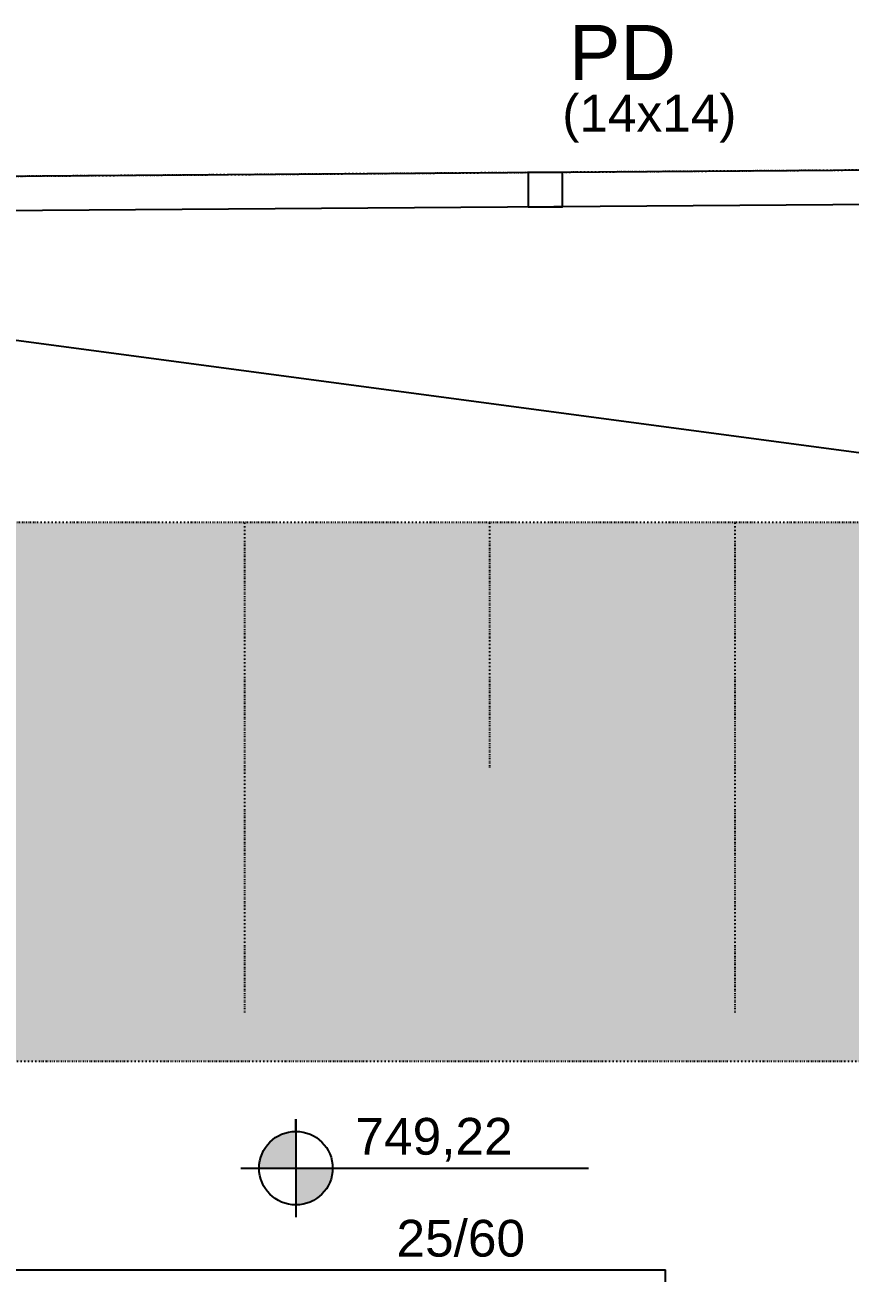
# Model space of a CAD drawing. Header units: millimetres. Extents: x 2609 to 8562, y 1432 to 7136.
# Drawn here: x 4700 to 5036, y 6259 to 6768 of the extents above; entities that cross this region are included whole.
import ezdxf

# ---------------------------------------------------------------- set-up
doc = ezdxf.new("R2010")
doc.units = ezdxf.units.MM
doc.linetypes.add('ESTILO_TQS_0003', pattern=[1.5, 0.5, -0.4, 0.1, -0.5])
for name, color, linetype in [('1', 4, 'Continuous'), ('11', 22, 'Continuous'), ('12', 3, 'Continuous'), ('19', 5, 'Continuous'), ('204', 7, 'ESTILO_TQS_0003'), ('24', 5, 'ESTILO_TQS_0003'), ('26', 1, 'Continuous'), ('27', 10, 'Continuous'), ('4', 1, 'Continuous'), ('9', 3, 'Continuous')]:
    doc.layers.add(name, color=color, linetype=linetype)
doc.styles.get("Standard").update_dxf_attribs({"font": 'arial.ttf'})

msp = doc.modelspace()

# ---------------------------------------------------------------- linework, layer by layer
for p, q in [((4810.34, 6316.84), (4810.34, 6321.84)), ((4810.34, 6321.84), (4810.34, 6281.84)), ((4787.84, 6301.84), (4929.75, 6301.84))]:
    msp.add_line(p, q)
msp.add_circle((4810.34, 6301.84), 15)
at = {"layer": '1'}
for p, q in [((8556.74, 6734.88), (3772.64, 6699.77)), ((8556.84, 6720.88), (3772.64, 6685.77)), ((4196.63, 6260.4), (4961.18, 6260.4)), ((4961.18, 6094.31), (4961.18, 6260.4))]:
    msp.add_line(p, q, dxfattribs=at)
at = {"layer": '19'}
msp.add_line((4319.12, 6689.78), (7549.18, 6260.4), dxfattribs=at)
at = {"layer": '204'}
for p, q in [((5167.18, 6565.31), (4302.75, 6565.31)), ((4789.37, 6565.31), (4789.37, 6365.31)), ((4889.37, 6565.31), (4889.37, 6465.31)), ((4989.37, 6565.31), (4989.37, 6365.31)), ((5166.53, 6345.31), (4317.75, 6345.31))]:
    msp.add_line(p, q, dxfattribs=at)
at = {"layer": '24'}
msp.add_line((8556.74, 6734.88), (3756.53, 6699.65), dxfattribs=at)
at = {"layer": '27'}
for points in [[(4317.75, 6345.36), (4317.75, 6565.31), (5167.18, 6565.31)], [(4317.75, 6345.36), (5167.18, 6565.31), (5167.18, 6345.36)], [(4810.34, 6301.84), (4804.33, 6315.58), (4803.44, 6315.15)], [(4810.34, 6301.84), (4804.83, 6315.79), (4804.33, 6315.58)], [(4810.34, 6301.84), (4805.92, 6316.17), (4804.83, 6315.79)], [(4810.34, 6301.84), (4807.3, 6316.52), (4805.92, 6316.17)], [(4810.34, 6301.84), (4808.48, 6316.72), (4807.3, 6316.52)], [(4810.34, 6301.84), (4810.34, 6316.84), (4808.48, 6316.72)], [(4810.34, 6301.84), (4798.13, 6310.54), (4797.49, 6309.57)], [(4810.34, 6301.84), (4799.32, 6312.01), (4798.13, 6310.54)], [(4810.34, 6301.84), (4800.14, 6312.83), (4799.32, 6312.01)], [(4810.34, 6301.84), (4800.71, 6313.33), (4800.14, 6312.83)], [(4810.34, 6301.84), (4801.39, 6313.87), (4800.71, 6313.33)], [(4810.34, 6301.84), (4801.98, 6314.29), (4801.39, 6313.87)], [(4810.34, 6301.84), (4802.75, 6314.77), (4801.98, 6314.29)], [(4810.34, 6301.84), (4803.44, 6315.15), (4802.75, 6314.77)], [(4810.34, 6301.84), (4795.86, 6305.75), (4795.64, 6304.81)], [(4810.34, 6301.84), (4796.3, 6307.11), (4795.86, 6305.75)], [(4810.34, 6301.84), (4796.91, 6308.52), (4796.3, 6307.11)], [(4810.34, 6301.84), (4797.49, 6309.57), (4796.91, 6308.52)], [(4810.34, 6301.84), (4795.37, 6302.77), (4795.34, 6301.84)], [(4810.34, 6301.84), (4795.34, 6301.84), (4810.34, 6301.84)], [(4810.34, 6301.84), (4795.38, 6302.86), (4795.37, 6302.77)], [(4810.34, 6301.84), (4795.51, 6304.07), (4795.38, 6302.86)], [(4810.34, 6301.84), (4795.64, 6304.81), (4795.51, 6304.07)], [(4810.34, 6301.84), (4825.34, 6301.84), (4825.23, 6299.98)], [(4810.34, 6301.84), (4825.23, 6299.98), (4825.03, 6298.79)], [(4810.34, 6301.84), (4825.03, 6298.79), (4824.68, 6297.42)], [(4810.34, 6301.84), (4824.68, 6297.42), (4824.29, 6296.32)], [(4810.34, 6301.84), (4824.29, 6296.32), (4824.09, 6295.83)], [(4810.34, 6301.84), (4824.09, 6295.83), (4823.66, 6294.93)], [(4810.34, 6301.84), (4823.66, 6294.93), (4823.28, 6294.25)], [(4810.34, 6301.84), (4823.28, 6294.25), (4822.79, 6293.47)], [(4810.34, 6301.84), (4822.79, 6293.47), (4822.38, 6292.88)], [(4810.34, 6301.84), (4822.38, 6292.88), (4821.84, 6292.2)], [(4810.34, 6301.84), (4821.84, 6292.2), (4821.34, 6291.63)], [(4810.34, 6301.84), (4821.34, 6291.63), (4820.52, 6290.81)], [(4810.34, 6301.84), (4820.52, 6290.81), (4819.05, 6289.62)], [(4810.34, 6301.84), (4819.05, 6289.62), (4818.08, 6288.98)], [(4810.34, 6301.84), (4818.08, 6288.98), (4817.03, 6288.41)], [(4810.34, 6301.84), (4817.03, 6288.41), (4815.62, 6287.79)], [(4810.34, 6301.84), (4815.62, 6287.79), (4814.26, 6287.36)], [(4810.34, 6301.84), (4814.26, 6287.36), (4813.31, 6287.13)], [(4810.34, 6301.84), (4813.31, 6287.13), (4812.58, 6287)], [(4810.34, 6301.84), (4812.58, 6287), (4811.37, 6286.87)], [(4810.34, 6301.84), (4811.37, 6286.87), (4811.28, 6286.87)], [(4810.34, 6301.84), (4811.28, 6286.87), (4810.34, 6286.84)], [(4810.34, 6301.84), (4810.34, 6286.84), (4810.34, 6301.84)]]:
    msp.add_solid(points, dxfattribs=at)
at = {"layer": '4'}
msp.add_lwpolyline([(4905.12, 6694.19), (4919.12, 6694.19), (4919.12, 6708.19), (4905.12, 6708.19), (4905.12, 6694.19)], dxfattribs=at)

# ---------------------------------------------------------------- texts
at = {"layer": '11'}
msp.add_text('25/60', height=15, dxfattribs=at).set_placement((4851.39, 6265.74))
at = {"layer": '12'}
msp.add_text('(14x14)', height=15, dxfattribs=at).set_placement((4919.01, 6724.87))
at = {"layer": '26'}
msp.add_text('749,22', height=15, dxfattribs=at).set_placement((4834.66, 6307.34))
at = {"layer": '9'}
msp.add_text('PD', height=22.5, dxfattribs=at).set_placement((4921.74, 6745.85))

doc.saveas('drawing.dxf')
